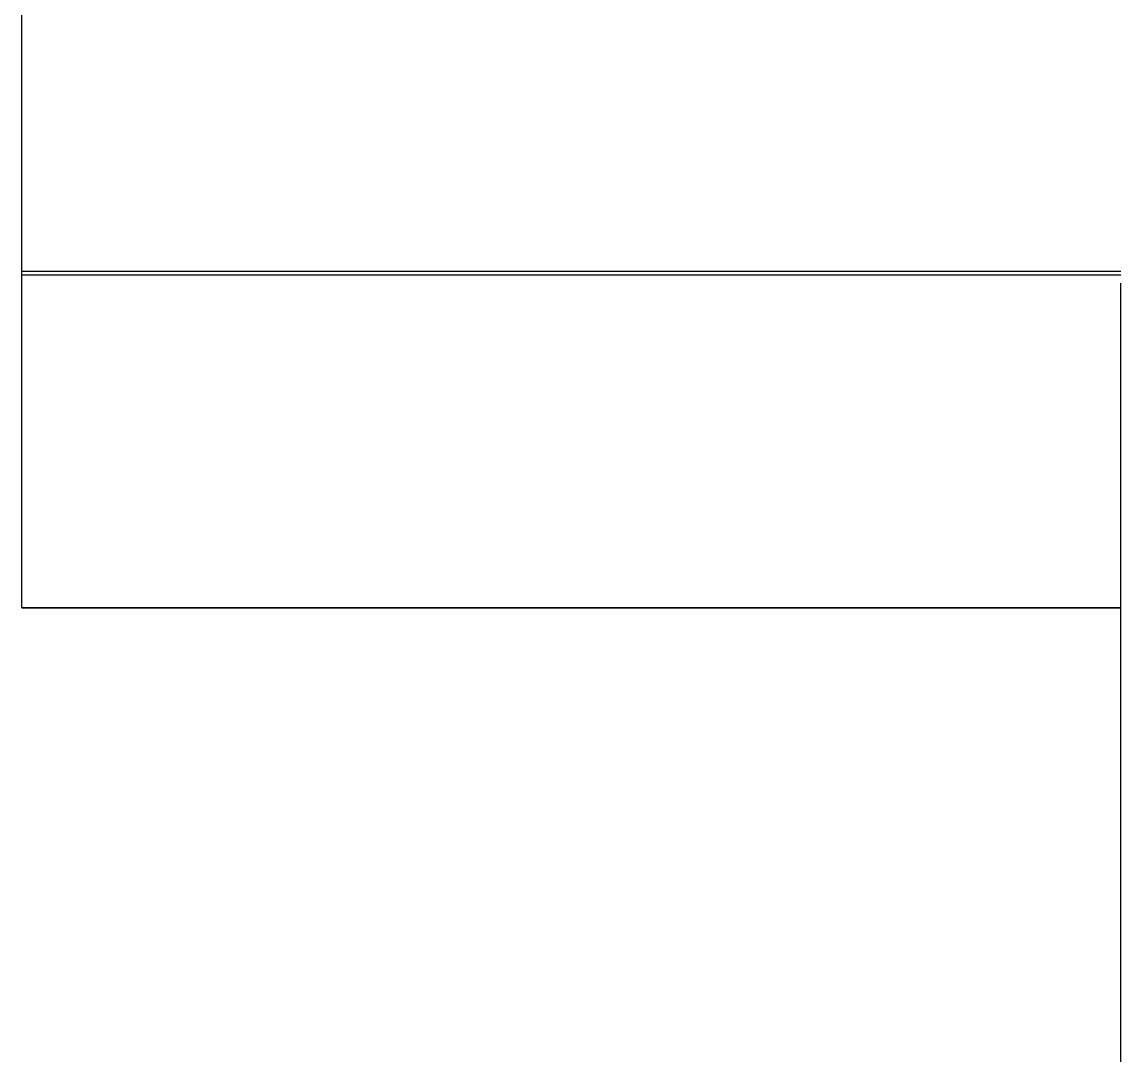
# Paper-space layout '2 DOOR PANEL LAYOUT - A1 Sheet' of a CAD drawing. Extents: x 50 to 825, y 22 to 486.
# Drawn here: x 471.073 to 472.313, y 464.109 to 465.274 of the extents above; entities that cross this region are included whole.
import ezdxf

# ---------------------------------------------------------------- set-up
doc = ezdxf.new("R2010")
doc.units = 0
doc.linetypes.add('HIDDEN', pattern=[0.375, 0.25, -0.125])
doc.layers.add('N-EQPM', color=3, linetype='Continuous', lineweight=25)

psp = doc.layouts.new('2 DOOR PANEL LAYOUT - A1 Sheet')

# ---------------------------------------------------------------- linework, layer by layer
at = {"layer": 'N-EQPM', "linetype": 'HIDDEN', "ltscale": 7}
for p, q in [((471.0729, 464.9953), (471.0729, 466.1126)), ((472.3125, 463.2292), (472.3125, 465.8972)), ((471.0729, 464.9925), (471.0729, 464.9953)), ((471.0729, 464.9925), (472.3125, 464.9925)), ((471.0729, 464.6651), (471.0729, 464.9925)), ((471.0729, 464.9887), (472.3125, 464.9887)), ((471.0729, 464.6136), (471.0729, 464.6651)), ((471.0729, 464.6135), (471.0729, 464.6136)), ((471.0729, 464.6132), (471.0729, 464.6135)), ((471.0729, 464.6135), (472.3125, 464.6135)), ((471.0729, 464.6132), (471.0729, 464.6131)), ((471.0729, 464.6131), (472.3125, 464.6131))]:
    psp.add_line(p, q, dxfattribs=at)

doc.saveas('drawing.dxf')
